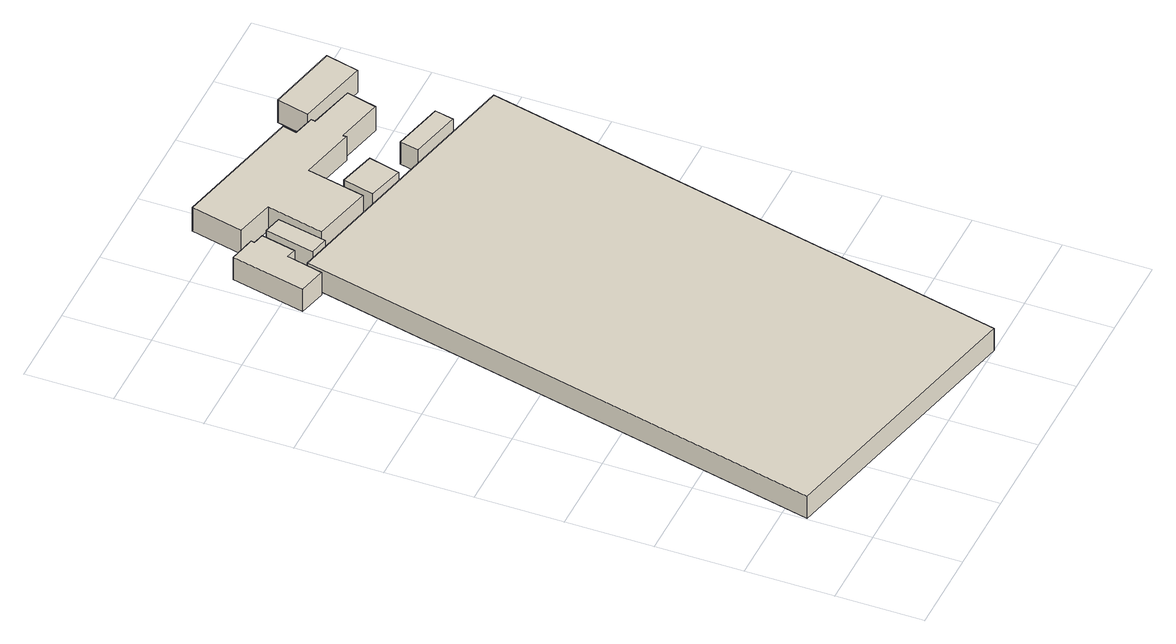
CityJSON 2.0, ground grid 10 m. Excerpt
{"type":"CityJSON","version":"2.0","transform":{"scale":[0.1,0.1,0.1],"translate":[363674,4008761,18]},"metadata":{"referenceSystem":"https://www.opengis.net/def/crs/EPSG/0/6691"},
"CityObjects":{
"building1":{"type":"Building","attributes":{"枝番":1,"利根川水系渡良瀬川洪水浸水想定区域（計画規模）.規模":"L1","利根川水系渡良瀬川洪水浸水想定区域（計画規模）.浸水ランク":"1","利根川水系渡良瀬川洪水浸水想定区域（計画規模）.浸水深":0.15,"利根川水系渡良瀬川洪水浸水想定区域（想定最大規模）.規模":"L2","利根川水系渡良瀬川洪水浸水想定区域（想定最大規模）.浸水ランク":"2","利根川水系渡良瀬川洪水浸水想定区域（想定最大規模）.浸水深":1.64,"利根川水系渡良瀬川洪水浸水想定区域（想定最大規模）.継続時間":30.2,"利根川水系利根川洪水浸水想定区域（計画規模）.規模":"L1","利根川水系利根川洪水浸水想定区域（計画規模）.浸水ランク":"3","利根川水系利根川洪水浸水想定区域（計画規模）.浸水深":4.03,"利根川水系利根川洪水浸水想定区域（想定最大規模）.規模":"L2","利根川水系利根川洪水浸水想定区域（想定最大規模）.浸水ランク":"4","利根川水系利根川洪水浸水想定区域（想定最大規模）.浸水深":5.52,"usage":"451","measuredHeight":4.4,"BuildingDetails.prefecture":"10","BuildingDetails.city":"10207","BuildingDetails.surveyYear":2016},"geometry":[{"type":"Solid","lod":"1","boundaries":[[[[0,1,2,3]],[[2,4,5,3]],[[1,6,4,2]],[[0,7,6,1]],[[3,5,7,0]],[[4,6,7,5]]]]}]},
"building2":{"type":"Building","attributes":{"枝番":1,"利根川水系渡良瀬川洪水浸水想定区域（計画規模）.規模":"L1","利根川水系渡良瀬川洪水浸水想定区域（想定最大規模）.規模":"L2","利根川水系渡良瀬川洪水浸水想定区域（想定最大規模）.浸水ランク":"2","利根川水系渡良瀬川洪水浸水想定区域（想定最大規模）.浸水深":1.43,"利根川水系渡良瀬川洪水浸水想定区域（想定最大規模）.継続時間":29.7,"利根川水系利根川洪水浸水想定区域（計画規模）.規模":"L1","利根川水系利根川洪水浸水想定区域（計画規模）.浸水ランク":"3","利根川水系利根川洪水浸水想定区域（計画規模）.浸水深":3.83,"利根川水系利根川洪水浸水想定区域（想定最大規模）.規模":"L2","利根川水系利根川洪水浸水想定区域（想定最大規模）.浸水ランク":"4","利根川水系利根川洪水浸水想定区域（想定最大規模）.浸水深":5.32,"usage":"451","BuildingDetails.prefecture":"10","BuildingDetails.city":"10207","BuildingDetails.surveyYear":2016},"geometry":[{"type":"Solid","lod":"1","boundaries":[[[[8,9,10,11,12,13,14,15]],[[14,16,17,15]],[[13,18,16,14]],[[12,19,18,13]],[[11,20,19,12]],[[10,21,20,11]],[[9,22,21,10]],[[8,23,22,9]],[[15,17,23,8]],[[16,18,19,20,21,22,23,17]]]]}]},
"building3":{"type":"Building","attributes":{"枝番":1,"利根川水系渡良瀬川洪水浸水想定区域（計画規模）.規模":"L1","利根川水系渡良瀬川洪水浸水想定区域（想定最大規模）.規模":"L2","利根川水系渡良瀬川洪水浸水想定区域（想定最大規模）.浸水ランク":"2","利根川水系渡良瀬川洪水浸水想定区域（想定最大規模）.浸水深":1.33,"利根川水系渡良瀬川洪水浸水想定区域（想定最大規模）.継続時間":29.7,"利根川水系利根川洪水浸水想定区域（計画規模）.規模":"L1","利根川水系利根川洪水浸水想定区域（計画規模）.浸水ランク":"3","利根川水系利根川洪水浸水想定区域（計画規模）.浸水深":3.73,"利根川水系利根川洪水浸水想定区域（想定最大規模）.規模":"L2","利根川水系利根川洪水浸水想定区域（想定最大規模）.浸水ランク":"4","利根川水系利根川洪水浸水想定区域（想定最大規模）.浸水深":5.22,"usage":"451","BuildingDetails.prefecture":"10","BuildingDetails.city":"10207","BuildingDetails.surveyYear":2016},"geometry":[{"type":"Solid","lod":"1","boundaries":[[[[24,25,26,27]],[[26,28,29,27]],[[25,30,28,26]],[[24,31,30,25]],[[27,29,31,24]],[[28,30,31,29]]]]}]},
"building4":{"type":"Building","attributes":{"枝番":1,"利根川水系渡良瀬川洪水浸水想定区域（計画規模）.規模":"L1","利根川水系渡良瀬川洪水浸水想定区域（計画規模）.浸水ランク":"1","利根川水系渡良瀬川洪水浸水想定区域（計画規模）.浸水深":0.15,"利根川水系渡良瀬川洪水浸水想定区域（想定最大規模）.規模":"L2","利根川水系渡良瀬川洪水浸水想定区域（想定最大規模）.浸水ランク":"2","利根川水系渡良瀬川洪水浸水想定区域（想定最大規模）.浸水深":1.44,"利根川水系渡良瀬川洪水浸水想定区域（想定最大規模）.継続時間":29.7,"利根川水系利根川洪水浸水想定区域（計画規模）.規模":"L1","利根川水系利根川洪水浸水想定区域（計画規模）.浸水ランク":"3","利根川水系利根川洪水浸水想定区域（計画規模）.浸水深":3.83,"利根川水系利根川洪水浸水想定区域（想定最大規模）.規模":"L2","利根川水系利根川洪水浸水想定区域（想定最大規模）.浸水ランク":"4","利根川水系利根川洪水浸水想定区域（想定最大規模）.浸水深":5.32,"measuredHeight":3.4,"BuildingDetails.prefecture":"10","BuildingDetails.city":"10207"},"geometry":[{"type":"Solid","lod":"1","boundaries":[[[[32,33,34,35]],[[34,36,37,35]],[[33,38,36,34]],[[32,39,38,33]],[[35,37,39,32]],[[36,38,39,37]]]]}]},
"building5":{"type":"Building","attributes":{"枝番":1,"利根川水系渡良瀬川洪水浸水想定区域（計画規模）.規模":"L1","利根川水系渡良瀬川洪水浸水想定区域（計画規模）.浸水ランク":"1","利根川水系渡良瀬川洪水浸水想定区域（計画規模）.浸水深":0.05,"利根川水系渡良瀬川洪水浸水想定区域（想定最大規模）.規模":"L2","利根川水系渡良瀬川洪水浸水想定区域（想定最大規模）.浸水ランク":"2","利根川水系渡良瀬川洪水浸水想定区域（想定最大規模）.浸水深":1.43,"利根川水系渡良瀬川洪水浸水想定区域（想定最大規模）.継続時間":29.7,"利根川水系利根川洪水浸水想定区域（計画規模）.規模":"L1","利根川水系利根川洪水浸水想定区域（計画規模）.浸水ランク":"3","利根川水系利根川洪水浸水想定区域（計画規模）.浸水深":3.83,"利根川水系利根川洪水浸水想定区域（想定最大規模）.規模":"L2","利根川水系利根川洪水浸水想定区域（想定最大規模）.浸水ランク":"4","利根川水系利根川洪水浸水想定区域（想定最大規模）.浸水深":5.32,"usage":"401","measuredHeight":3.9,"BuildingDetails.prefecture":"10","BuildingDetails.city":"10207","BuildingDetails.surveyYear":2016},"geometry":[{"type":"Solid","lod":"1","boundaries":[[[[40,41,42,43,44,45,46,47,48,49,50,51,52,53]],[[52,54,55,53]],[[51,56,54,52]],[[50,57,56,51]],[[49,58,57,50]],[[48,59,58,49]],[[47,60,59,48]],[[46,61,60,47]],[[45,62,61,46]],[[44,63,62,45]],[[43,64,63,44]],[[42,65,64,43]],[[41,66,65,42]],[[40,67,66,41]],[[53,55,67,40]],[[54,56,57,58,59,60,61,62,63,64,65,66,67,55]]]]}]},
"building6":{"type":"Building","attributes":{"枝番":1,"利根川水系渡良瀬川洪水浸水想定区域（計画規模）.規模":"L1","利根川水系渡良瀬川洪水浸水想定区域（計画規模）.浸水ランク":"1","利根川水系渡良瀬川洪水浸水想定区域（計画規模）.浸水深":0.05,"利根川水系渡良瀬川洪水浸水想定区域（想定最大規模）.規模":"L2","利根川水系渡良瀬川洪水浸水想定区域（想定最大規模）.浸水ランク":"2","利根川水系渡良瀬川洪水浸水想定区域（想定最大規模）.浸水深":1.53,"利根川水系渡良瀬川洪水浸水想定区域（想定最大規模）.継続時間":30.6,"利根川水系利根川洪水浸水想定区域（計画規模）.規模":"L1","利根川水系利根川洪水浸水想定区域（計画規模）.浸水ランク":"3","利根川水系利根川洪水浸水想定区域（計画規模）.浸水深":3.93,"利根川水系利根川洪水浸水想定区域（想定最大規模）.規模":"L2","利根川水系利根川洪水浸水想定区域（想定最大規模）.浸水ランク":"4","利根川水系利根川洪水浸水想定区域（想定最大規模）.浸水深":5.42,"BuildingDetails.prefecture":"10","BuildingDetails.city":"10207"},"geometry":[{"type":"Solid","lod":"1","boundaries":[[[[68,69,70,71]],[[70,72,73,71]],[[69,74,72,70]],[[68,75,74,69]],[[71,73,75,68]],[[72,74,75,73]]]]}]},
"building7":{"type":"Building","attributes":{"枝番":1,"利根川水系渡良瀬川洪水浸水想定区域（計画規模）.規模":"L1","利根川水系渡良瀬川洪水浸水想定区域（計画規模）.浸水ランク":"1","利根川水系渡良瀬川洪水浸水想定区域（計画規模）.浸水深":0.05,"利根川水系渡良瀬川洪水浸水想定区域（想定最大規模）.規模":"L2","利根川水系渡良瀬川洪水浸水想定区域（想定最大規模）.浸水ランク":"2","利根川水系渡良瀬川洪水浸水想定区域（想定最大規模）.浸水深":1.33,"利根川水系渡良瀬川洪水浸水想定区域（想定最大規模）.継続時間":30.6,"利根川水系利根川洪水浸水想定区域（計画規模）.規模":"L1","利根川水系利根川洪水浸水想定区域（計画規模）.浸水ランク":"3","利根川水系利根川洪水浸水想定区域（計画規模）.浸水深":3.73,"利根川水系利根川洪水浸水想定区域（想定最大規模）.規模":"L2","利根川水系利根川洪水浸水想定区域（想定最大規模）.浸水ランク":"4","利根川水系利根川洪水浸水想定区域（想定最大規模）.浸水深":5.22,"usage":"451","BuildingDetails.prefecture":"10","BuildingDetails.city":"10207","BuildingDetails.surveyYear":2016},"geometry":[{"type":"Solid","lod":"1","boundaries":[[[[76,77,78,79]],[[78,80,81,79]],[[77,82,80,78]],[[76,83,82,77]],[[79,81,83,76]],[[80,82,83,81]]]]}]}
},
"vertices":[
[2,73,1],[142,687,1],[460,614,1],[320,0,1],[460,614,31],[320,0,31],[142,687,31],[2,73,31],
[101,675,2],[120,760,2],[151,753,2],[150,749,2],[163,746,2],[154,706,2],[143,709,2],[133,667,2],[143,709,32],[133,667,32],[154,706,32],[163,746,32],[150,749,32],[151,753,32],[120,760,32],[101,675,32],
[158,688,3],[171,745,3],[192,740,3],[180,683,3],[192,740,33],[180,683,33],[171,745,33],[158,688,33],
[265,666,2],[274,702,2],[316,691,2],[307,655,2],[316,691,34],[307,655,34],[274,702,34],[265,666,34],
[190,691,2],[205,757,2],[160,768,2],[174,828,2],[328,792,2],[324,776,2],[349,770,2],[348,765,2],[402,752,2],[393,717,2],[338,730,2],[338,726,2],[274,741,2],[259,674,2],[274,741,34],[259,674,34],[338,726,34],[338,730,34],[393,717,34],[402,752,34],[348,765,34],[349,770,34],[324,776,34],[328,792,34],[174,828,34],[160,768,34],[205,757,34],[190,691,34],
[349,651,2],[354,673,2],[413,659,2],[408,637,2],[413,659,32],[408,637,32],[354,673,32],[349,651,32],
[357,777,2],[366,814,2],[450,795,2],[441,757,2],[450,795,32],[441,757,32],[366,814,32],[357,777,32]
]}
